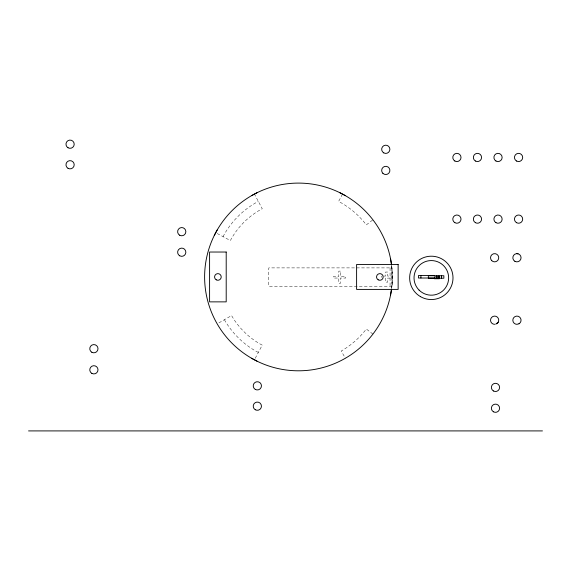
<?xml version="1.0" encoding="UTF-8"?>
<svg xmlns="http://www.w3.org/2000/svg" width="571" height="571" viewBox="0 0 571 571"><rect width="100%" height="100%" fill="white"/><g stroke="black" fill="none" stroke-linecap="round" stroke-linejoin="round"><path stroke-width="0.43" stroke-dasharray="2.85 2.14" d="M391.606 288.326L392.32 276.949L391.52 264.701M255.223 358.317L262.239 345.12L259.848 343.835A77.235 77.235 0 0 1 231.576 315.563L217.901 323.464M342.486 194.111L338.589 201.449L341.237 202.862A85.543 85.543 0 0 1 366.332 224.874L372.927 219.814M223.061 236.644L224.382 234.174A85.543 85.543 0 0 1 255.694 202.862L258.37 201.435M383.826 276.071L385.525 276.071L385.525 272.039L387.688 272.039L387.688 276.071L391.942 276.071L391.942 278.106L387.688 278.106L387.688 282.145L385.525 282.145L385.525 278.106L383.826 278.106M392.12 286.278L268.784 286.278L268.784 267.892L392.12 267.892L392.12 286.278L391.52 267.892M217.201 233.51L230.384 240.562L231.576 238.328A77.235 77.235 0 0 1 259.848 210.064L262.267 208.772L254.473 194.097M258.342 352.45L255.694 351.037A85.543 85.543 0 0 1 224.382 319.724M372.927 334.085L366.332 329.024A85.543 85.543 0 0 1 341.237 351.037L345.391 358.231M390.064 267.892L390.064 286.278M381.271 276.071L381.271 277.427M391.627 265.565A93.858 93.858 0 0 1 391.627 288.326M340.345 271.125L338.81 271.125L338.81 276.5L333.428 276.5L333.428 278.041L338.81 278.041L338.81 283.416L340.345 283.416L340.345 278.041L345.719 278.041L345.719 276.5L340.345 276.5L340.345 271.125"/><path stroke-width="0.86" d="M390.514 295.257L391.52 289.197A93.858 93.858 0 0 1 248.035 356.104A93.858 93.858 0 0 1 248.035 197.794A93.858 93.858 0 0 1 391.52 264.701L390.514 258.642M214.289 235.438L217.18 230.02M498.197 322.265L495.699 324.178M251.54 195.667L256.95 192.77M434.638 275.55L418.443 275.55L418.443 278.02L434.638 278.02M435.116 278.22L428.35 278.22L428.35 275.75L443.853 275.75L443.853 278.22L436.808 278.22L436.808 275.75M28.55 430.912L542.45 430.912M516.948 253.631L518.011 253.774M339.973 192.77L345.391 195.667M251.54 358.231L256.95 361.129M441.433 275.75L441.433 278.22M438.963 275.75L438.963 278.22M420.92 275.55L420.92 278.02M494.636 324.321A4.111 4.111 0 0 1 490.774 318.804A4.111 4.111 0 0 1 497.277 317.062A4.111 4.111 0 0 1 496.691 323.771M519.003 323.771L516.948 324.321A4.111 4.111 0 0 1 513.079 318.804A4.111 4.111 0 0 1 519.589 317.062A4.111 4.111 0 0 1 519.003 323.771M226.202 252.032L209.593 252.032L209.593 301.866L226.202 301.866L226.202 252.032M398.137 264.487L356.604 264.487L356.604 289.404L398.137 289.404L398.137 264.487M439.349 277.006L434.417 277.006L434.417 278.741L439.349 278.741L439.349 277.006M68.035 147.761A4.111 4.111 0 0 0 74.201 144.199A4.111 4.111 0 0 0 68.035 140.637A4.111 4.111 0 0 0 68.035 147.761M68.035 168.317A4.111 4.111 0 0 0 74.201 164.755A4.111 4.111 0 0 0 68.035 161.193A4.111 4.111 0 0 0 68.035 168.317M454.851 222.683A4.111 4.111 0 0 0 461.018 219.121A4.111 4.111 0 0 0 454.851 215.56A4.111 4.111 0 0 0 454.851 222.683M475.407 222.683A4.111 4.111 0 0 0 481.574 219.121A4.111 4.111 0 0 0 475.407 215.56A4.111 4.111 0 0 0 475.407 222.683M495.963 222.683A4.111 4.111 0 0 0 502.13 219.121A4.111 4.111 0 0 0 495.963 215.56A4.111 4.111 0 0 0 495.963 222.683M516.519 222.683A4.111 4.111 0 0 0 522.686 219.121A4.111 4.111 0 0 0 516.519 215.56A4.111 4.111 0 0 0 516.519 222.683M179.687 255.787A4.111 4.111 0 0 0 185.853 252.225A4.111 4.111 0 0 0 179.687 248.663A4.111 4.111 0 0 0 179.687 255.787M179.687 235.231A4.111 4.111 0 0 0 185.853 231.669A4.111 4.111 0 0 0 179.687 228.107A4.111 4.111 0 0 0 179.687 235.231M454.851 161.015A4.111 4.111 0 0 0 461.018 157.453A4.111 4.111 0 0 0 454.851 153.892A4.111 4.111 0 0 0 454.851 161.015M495.963 161.015A4.111 4.111 0 0 0 502.13 157.453A4.111 4.111 0 0 0 495.963 153.892A4.111 4.111 0 0 0 495.963 161.015M516.519 161.015A4.111 4.111 0 0 0 522.686 157.453A4.111 4.111 0 0 0 516.519 153.892A4.111 4.111 0 0 0 516.519 161.015M475.407 161.015A4.111 4.111 0 0 0 481.574 157.453A4.111 4.111 0 0 0 475.407 153.892A4.111 4.111 0 0 0 475.407 161.015M91.831 352.257A4.111 4.111 0 0 0 97.998 348.695A4.111 4.111 0 0 0 91.831 345.134A4.111 4.111 0 0 0 91.831 352.257M91.831 373.37A4.111 4.111 0 0 0 97.998 369.815A4.111 4.111 0 0 0 91.831 366.254A4.111 4.111 0 0 0 91.831 373.37M255.287 389.408A4.111 4.111 0 0 0 261.454 385.846A4.111 4.111 0 0 0 255.287 382.285A4.111 4.111 0 0 0 255.287 389.408M255.287 409.742A4.111 4.111 0 0 0 261.454 406.181A4.111 4.111 0 0 0 255.287 402.619A4.111 4.111 0 0 0 255.287 409.742M493.437 390.971A4.111 4.111 0 0 0 499.604 387.409A4.111 4.111 0 0 0 493.437 383.848A4.111 4.111 0 0 0 493.437 390.971M493.437 411.798A4.111 4.111 0 0 0 499.604 408.236A4.111 4.111 0 0 0 493.437 404.675A4.111 4.111 0 0 0 493.437 411.798M383.726 152.864A4.111 4.111 0 0 0 389.893 149.302A4.111 4.111 0 0 0 383.726 145.741A4.111 4.111 0 0 0 383.726 152.864M382.877 173.327A4.111 4.111 0 0 0 389.75 171.486A4.111 4.111 0 0 0 384.718 166.446A4.111 4.111 0 0 0 382.877 173.327M514.892 261.304A4.111 4.111 0 0 0 521.059 257.742A4.111 4.111 0 0 0 514.892 254.181A4.111 4.111 0 0 0 514.892 261.304M491.731 260.654A4.111 4.111 0 0 0 498.604 258.806A4.111 4.111 0 0 0 493.572 253.774A4.111 4.111 0 0 0 491.731 260.654M378.202 279.826A3.319 3.319 0 0 0 383.184 276.949A3.319 3.319 0 0 0 378.202 274.073A3.319 3.319 0 0 0 378.202 279.826M216.238 279.826A3.319 3.319 0 0 0 221.22 276.949A3.319 3.319 0 0 0 216.238 274.073A3.319 3.319 0 0 0 216.238 279.826M419.093 290.111A17.308 17.308 0 0 0 448.049 282.352A17.308 17.308 0 0 0 426.851 261.161A17.308 17.308 0 0 0 419.093 290.111M420.492 296.642A21.669 21.669 0 0 0 453.003 277.877A21.669 21.669 0 0 0 420.492 259.106A21.669 21.669 0 0 0 420.492 296.642"/></g></svg>
